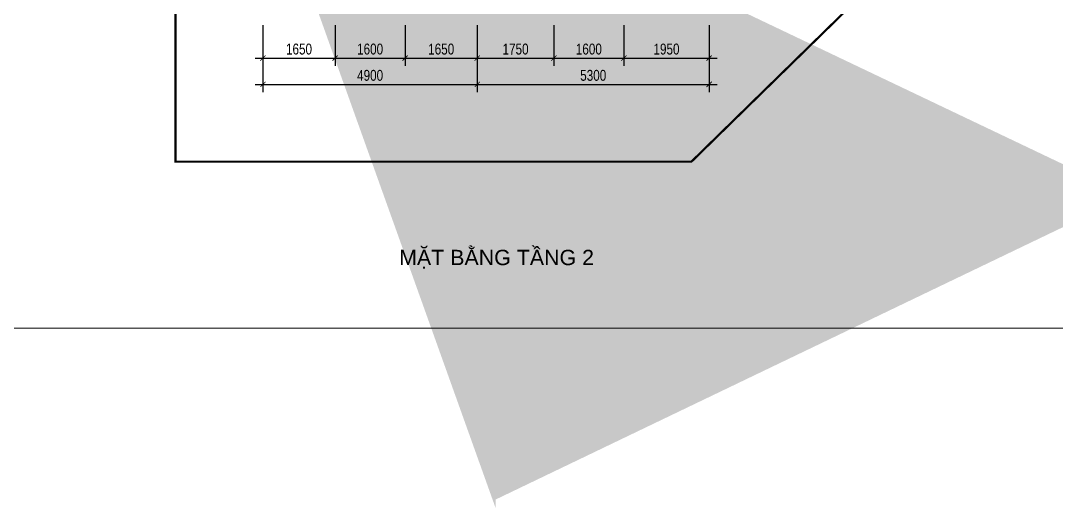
# Model space of a CAD drawing. Header units: millimetres. Extents: x 33748 to 451939, y -263262 to 62681.
# Drawn here: x 202985 to 226657, y -33760 to -22624 of the extents above; entities that cross this region are included whole.
import ezdxf
from ezdxf.enums import TextEntityAlignment as Align

# ---------------------------------------------------------------- set-up
doc = ezdxf.new("R2010")
doc.units = ezdxf.units.MM
doc.header["$PDMODE"] = 98
doc.linetypes.add('CENTER', pattern=[50.8, 31.75, -6.35, 6.35, -6.35])
doc.linetypes.add('HIDDEN', pattern=[0.375, 0.25, -0.125])
doc.layers.get('Defpoints').update_dxf_attribs({"color": 202, "lineweight": 13})
for name, color, linetype, lineweight in [('-RANH GIOI KHU DAT', 12, 'CENTER', 18), ('-TEXT', 7, 'Continuous', 15), ('-WALL', 4, 'Continuous', 35)]:
    doc.layers.add(name, color=color, linetype=linetype, lineweight=lineweight)
doc.layers.add('12. NET DIM', color=9, linetype='Continuous')
doc.styles.add('AVANH', font='', dxfattribs={"width": 0.8})
doc.styles.get("Standard").update_dxf_attribs({"font": 'arial.ttf'})
doc.styles.get('AVANH').set_extended_font_data('.VnAvantH')
doc.dimstyles.new('C_100A3', dxfattribs={"dimscale": 100, "dimtxt": 2.5, "dimasz": 1.2, "dimexe": 1.8, "dimexo": 0, "dimgap": 0.75, "dimtad": 1, "dimdec": 0, "dimzin": 0, "dimdsep": 46, "dimtxsty": 'AVANH', "dimblk": 'ARCHTICK', "dimcen": 0, "dimdle": 1.8, "dimclrd": 256, "dimclre": 256, "dimclrt": 7, "dimadec": 0, "dimazin": 0, "dimtfac": 0.0001, "dimtdec": 0, "dimtix": 1, "dimtmove": 2, "dimatfit": 3, "dimldrblk": 'ARCHTICK', "dimfxl": 1.8, "dimtolj": 1, "dimtzin": 0, "dimarcsym": 0})

# ---------------------------------------------------------------- blocks, each defined once
blk = doc.blocks.new('_ARCHTICK')
at = {"const_width": 0.15}
blk.add_lwpolyline([(-0.5, -0.5), (0.5, 0.5)], dxfattribs=at)
blk = doc.blocks.new('*D482')
at = {"layer": '12. NET DIM', "lineweight": -2, "transparency": 16777216}
for p, q in [((208522, -22723), (208522, -23657)), ((210172, -22723), (210172, -23657)), ((208342, -23477), (210352, -23477))]:
    blk.add_line(p, q, dxfattribs=at)
at = {"layer": 'Defpoints', "color": 0, "transparency": 16777216}
for p in [(208522, -22723), (210172, -22723), (210172, -23477)]:
    blk.add_point(p, dxfattribs=at)
at = {"layer": '12. NET DIM', "lineweight": -2, "transparency": 16777216, "xscale": 120, "yscale": 120, "zscale": 120, "rotation": 180}
blk.add_blockref('_ARCHTICK', (208522, -23477), dxfattribs=at)
at = {"layer": '12. NET DIM', "lineweight": -2, "transparency": 16777216, "xscale": 120, "yscale": 120, "zscale": 120}
blk.add_blockref('_ARCHTICK', (210172, -23477), dxfattribs=at)
at = {"layer": '12. NET DIM', "color": 7, "transparency": 16777216, "insert": (209347, -23273), "char_height": 250, "attachment_point": 5, "style": 'AVANH'}
blk.add_mtext('\\A1;1650', dxfattribs=at)
blk = doc.blocks.new('*D483')
at = {"layer": '12. NET DIM', "lineweight": -2, "transparency": 16777216}
for p, q in [((210172, -22723), (210172, -23657)), ((211772, -22723), (211772, -23657)), ((209992, -23477), (211952, -23477))]:
    blk.add_line(p, q, dxfattribs=at)
at = {"layer": 'Defpoints', "color": 0, "transparency": 16777216}
for p in [(210172, -22723), (211772, -22723), (211772, -23477)]:
    blk.add_point(p, dxfattribs=at)
at = {"layer": '12. NET DIM', "lineweight": -2, "transparency": 16777216, "xscale": 120, "yscale": 120, "zscale": 120, "rotation": 180}
blk.add_blockref('_ARCHTICK', (210172, -23477), dxfattribs=at)
at = {"layer": '12. NET DIM', "lineweight": -2, "transparency": 16777216, "xscale": 120, "yscale": 120, "zscale": 120}
blk.add_blockref('_ARCHTICK', (211772, -23477), dxfattribs=at)
at = {"layer": '12. NET DIM', "color": 7, "transparency": 16777216, "insert": (210972, -23273), "char_height": 250, "attachment_point": 5, "style": 'AVANH'}
blk.add_mtext('\\A1;1600', dxfattribs=at)
blk = doc.blocks.new('*D484')
at = {"layer": '12. NET DIM', "lineweight": -2, "transparency": 16777216}
for p, q in [((211772, -22723), (211772, -23657)), ((213422, -22723), (213422, -23657)), ((211592, -23477), (213602, -23477))]:
    blk.add_line(p, q, dxfattribs=at)
at = {"layer": 'Defpoints', "color": 0, "transparency": 16777216}
for p in [(211772, -22723), (213422, -22723), (213422, -23477)]:
    blk.add_point(p, dxfattribs=at)
at = {"layer": '12. NET DIM', "lineweight": -2, "transparency": 16777216, "xscale": 120, "yscale": 120, "zscale": 120, "rotation": 180}
blk.add_blockref('_ARCHTICK', (211772, -23477), dxfattribs=at)
at = {"layer": '12. NET DIM', "lineweight": -2, "transparency": 16777216, "xscale": 120, "yscale": 120, "zscale": 120}
blk.add_blockref('_ARCHTICK', (213422, -23477), dxfattribs=at)
at = {"layer": '12. NET DIM', "color": 7, "transparency": 16777216, "insert": (212597, -23273), "char_height": 250, "attachment_point": 5, "style": 'AVANH'}
blk.add_mtext('\\A1;1650', dxfattribs=at)
blk = doc.blocks.new('*D485')
at = {"layer": '12. NET DIM', "lineweight": -2, "transparency": 16777216}
for p, q in [((213422, -22723), (213422, -23657)), ((215172, -22723), (215172, -23657)), ((213242, -23477), (215352, -23477))]:
    blk.add_line(p, q, dxfattribs=at)
at = {"layer": 'Defpoints', "color": 0, "transparency": 16777216}
for p in [(213422, -22723), (215172, -22723), (215172, -23477)]:
    blk.add_point(p, dxfattribs=at)
at = {"layer": '12. NET DIM', "lineweight": -2, "transparency": 16777216, "xscale": 120, "yscale": 120, "zscale": 120, "rotation": 180}
blk.add_blockref('_ARCHTICK', (213422, -23477), dxfattribs=at)
at = {"layer": '12. NET DIM', "lineweight": -2, "transparency": 16777216, "xscale": 120, "yscale": 120, "zscale": 120}
blk.add_blockref('_ARCHTICK', (215172, -23477), dxfattribs=at)
at = {"layer": '12. NET DIM', "color": 7, "transparency": 16777216, "insert": (214297, -23273), "char_height": 250, "attachment_point": 5, "style": 'AVANH'}
blk.add_mtext('\\A1;1750', dxfattribs=at)
blk = doc.blocks.new('*D486')
at = {"layer": '12. NET DIM', "lineweight": -2, "transparency": 16777216}
for p, q in [((215172, -22723), (215172, -23657)), ((216772, -22723), (216772, -23657)), ((214992, -23477), (216952, -23477))]:
    blk.add_line(p, q, dxfattribs=at)
at = {"layer": 'Defpoints', "color": 0, "transparency": 16777216}
for p in [(215172, -22723), (216772, -22723), (216772, -23477)]:
    blk.add_point(p, dxfattribs=at)
at = {"layer": '12. NET DIM', "lineweight": -2, "transparency": 16777216, "xscale": 120, "yscale": 120, "zscale": 120, "rotation": 180}
blk.add_blockref('_ARCHTICK', (215172, -23477), dxfattribs=at)
at = {"layer": '12. NET DIM', "lineweight": -2, "transparency": 16777216, "xscale": 120, "yscale": 120, "zscale": 120}
blk.add_blockref('_ARCHTICK', (216772, -23477), dxfattribs=at)
at = {"layer": '12. NET DIM', "color": 7, "transparency": 16777216, "insert": (215972, -23273), "char_height": 250, "attachment_point": 5, "style": 'AVANH'}
blk.add_mtext('\\A1;1600', dxfattribs=at)
blk = doc.blocks.new('*D487')
at = {"layer": '12. NET DIM', "lineweight": -2, "transparency": 16777216}
for p, q in [((216772, -22723), (216772, -23657)), ((218722, -22723), (218722, -23657)), ((216592, -23477), (218902, -23477))]:
    blk.add_line(p, q, dxfattribs=at)
at = {"layer": 'Defpoints', "color": 0, "transparency": 16777216}
for p in [(216772, -22723), (218722, -22723), (218722, -23477)]:
    blk.add_point(p, dxfattribs=at)
at = {"layer": '12. NET DIM', "lineweight": -2, "transparency": 16777216, "xscale": 120, "yscale": 120, "zscale": 120, "rotation": 180}
blk.add_blockref('_ARCHTICK', (216772, -23477), dxfattribs=at)
at = {"layer": '12. NET DIM', "lineweight": -2, "transparency": 16777216, "xscale": 120, "yscale": 120, "zscale": 120}
blk.add_blockref('_ARCHTICK', (218722, -23477), dxfattribs=at)
at = {"layer": '12. NET DIM', "color": 7, "transparency": 16777216, "insert": (217747, -23273), "char_height": 250, "attachment_point": 5, "style": 'AVANH'}
blk.add_mtext('\\A1;1950', dxfattribs=at)
blk = doc.blocks.new('*D488')
at = {"layer": '12. NET DIM', "lineweight": -2, "transparency": 16777216}
for p, q in [((208522, -22723), (208522, -24257)), ((213422, -22723), (213422, -24257)), ((208342, -24077), (213602, -24077))]:
    blk.add_line(p, q, dxfattribs=at)
at = {"layer": 'Defpoints', "color": 0, "transparency": 16777216}
for p in [(208522, -22723), (213422, -22723), (213422, -24077)]:
    blk.add_point(p, dxfattribs=at)
at = {"layer": '12. NET DIM', "lineweight": -2, "transparency": 16777216, "xscale": 120, "yscale": 120, "zscale": 120, "rotation": 180}
blk.add_blockref('_ARCHTICK', (208522, -24077), dxfattribs=at)
at = {"layer": '12. NET DIM', "lineweight": -2, "transparency": 16777216, "xscale": 120, "yscale": 120, "zscale": 120}
blk.add_blockref('_ARCHTICK', (213422, -24077), dxfattribs=at)
at = {"layer": '12. NET DIM', "color": 7, "transparency": 16777216, "insert": (210972, -23873), "char_height": 250, "attachment_point": 5, "style": 'AVANH'}
blk.add_mtext('\\A1;4900', dxfattribs=at)
blk = doc.blocks.new('*D489')
at = {"layer": '12. NET DIM', "lineweight": -2, "transparency": 16777216}
for p, q in [((213422, -22723), (213422, -24257)), ((218722, -22723), (218722, -24257)), ((213242, -24077), (218902, -24077))]:
    blk.add_line(p, q, dxfattribs=at)
at = {"layer": 'Defpoints', "color": 0, "transparency": 16777216}
for p in [(213422, -22723), (218722, -22723), (218722, -24077)]:
    blk.add_point(p, dxfattribs=at)
at = {"layer": '12. NET DIM', "lineweight": -2, "transparency": 16777216, "xscale": 120, "yscale": 120, "zscale": 120, "rotation": 180}
blk.add_blockref('_ARCHTICK', (213422, -24077), dxfattribs=at)
at = {"layer": '12. NET DIM', "lineweight": -2, "transparency": 16777216, "xscale": 120, "yscale": 120, "zscale": 120}
blk.add_blockref('_ARCHTICK', (218722, -24077), dxfattribs=at)
at = {"layer": '12. NET DIM', "color": 7, "transparency": 16777216, "insert": (216072, -23873), "char_height": 250, "attachment_point": 5, "style": 'AVANH'}
blk.add_mtext('\\A1;5300', dxfattribs=at)

msp = doc.modelspace()

# ---------------------------------------------------------------- hatches: boundary and pattern name
at = {"layer": '-WALL'}
h = msp.add_hatch(color=256, dxfattribs=at)
h.dxf.hatch_style = 1
h.paths.add_polyline_path([(212542.5, -33559.6), (212542.5, -33759.6)], flags=16)
edge = h.paths.add_edge_path(flags=16)
edge.add_line((211441.6, -33759.6), (212542.5, -33759.6))
edge.add_line((211441.6, -33759.6), (212542.5, -33759.6))
edge = h.paths.add_edge_path()
edge.add_line((212542.8, -19109.5), (212542.8, -19809.5))
edge.add_line((213242.1, -22159.6), (213242.1, -20971.9))
edge.add_line((213242.1, -20971.9), (212542.8, -20971.9))
edge.add_line((212542.8, -20971.9), (212542.8, -19859.5))
edge.add_line((212542.8, -19859.5), (212442.4, -19859.5))
edge.add_line((212442.4, -19859.5), (212442.4, -21071.9))
edge.add_line((212442.4, -21071.9), (213141.8, -21071.9))
edge.add_line((213141.8, -21071.9), (213141.8, -22159.6))
edge.add_line((208542.1, -18959.6), (207042.2, -18959.6))
edge.add_line((207042.2, -18959.6), (207042.2, -22159.1))
edge.add_line((207042.2, -22159.1), (206842.4, -22159.1))
edge.add_line((206842.4, -22159.1), (206842.4, -18759.6))
edge.add_line((206842.4, -18759.6), (208542.1, -18759.6))
edge.add_line((208542.1, -18759.6), (208542.1, -18959.5))
edge.add_line((213842.5, -33759.6), (213842.5, -33559.6))
edge.add_line((242402.1, -19859.5), (242502.1, -19859.5))
edge.add_line((242502.1, -19859.5), (242502.4, -22159.5))
edge.add_line((242502.4, -22159.5), (243009.5, -22159.5))
edge.add_line((243009.5, -22159.5), (243009.5, -22259.5))
edge.add_line((243009.5, -22259.5), (241403, -22259.5))
edge.add_line((241403, -22259.5), (241403.3, -22358.2))
edge.add_line((241403.3, -22358.2), (241303.3, -22358.2))
edge.add_line((241303.3, -22358.2), (241303.3, -22159.5))
edge.add_line((241303.3, -22159.5), (242402.1, -22159.5))
edge.add_line((242402.1, -22159.5), (242401.8, -19859.5))
edge.add_line((241403, -23258.2), (241303.3, -23258.2))
edge.add_line((241303.3, -23258.2), (241303.3, -23909.5))
edge.add_line((241303.3, -23909.5), (237602.2, -23909.5))
edge.add_line((237602.2, -23909.5), (237602.1, -23059))
edge.add_line((237602.1, -23059), (237402.4, -23059))
edge.add_line((237402.4, -23059), (237402.3, -25959.4))
edge.add_line((237402.3, -25959.4), (237602, -25959.4))
edge.add_line((237602, -25959.4), (237602, -25709.4))
edge.add_line((237602, -25709.4), (237702, -25709.4))
edge.add_line((237702, -25709.4), (237702, -25609.4))
edge.add_line((237702, -25609.4), (237602, -25609.4))
edge.add_line((237602, -25609.4), (237602.2, -24009.5))
edge.add_line((237602.2, -24009.5), (241303.2, -24009.5))
edge.add_line((241303.2, -24009.5), (241303, -25609.5))
edge.add_line((241303, -25609.5), (238502, -25609.5))
edge.add_line((238502, -25609.5), (238502, -25709.5))
edge.add_line((238502, -25709.5), (241303, -25709.5))
edge.add_line((241303, -25709.5), (241303, -25809.5))
edge.add_line((241303, -25809.5), (241403, -25809.5))
edge.add_line((241403, -25809.5), (241402.7, -23258.2))
edge.add_line((237402.2, -27959.2), (237602.2, -27959.2))
edge.add_line((237602.2, -27959.2), (237602.2, -28859.9))
edge.add_line((237602.2, -28859.9), (241302.9, -28859.9))
edge.add_line((241302.9, -28859.9), (241303, -26709.5))
edge.add_line((241303, -26709.5), (241403, -26709.5))
edge.add_line((241403, -26709.5), (241402.9, -28859.9))
edge.add_line((241402.9, -28859.9), (241530.8, -28859.9))
edge.add_line((241530.8, -28859.9), (241530.8, -28959.9))
edge.add_line((241530.8, -28959.9), (241402.9, -28959.9))
edge.add_line((241402.9, -28959.9), (241402.9, -29559.9))
edge.add_line((241402.9, -29559.9), (241302.9, -29559.9))
edge.add_line((241302.9, -29559.9), (241302.9, -28959.9))
edge.add_line((241302.9, -28959.9), (237602.3, -28959.9))
edge.add_line((237602.3, -28959.9), (237602.6, -33559.5))
edge.add_line((237602.6, -33559.5), (239202, -33559.5))
edge.add_line((239202, -33559.5), (239202, -33759.5))
edge.add_line((239202, -33759.5), (237402.9, -33759.5))
edge.add_line((237402.9, -33759.5), (237402.5, -27959.2))
edge.add_line((242902.8, -33759.5), (242902.8, -33559.5))

# ---------------------------------------------------------------- linework, layer by layer
at = {"layer": '-RANH GIOI KHU DAT', "linetype": 'HIDDEN', "ltscale": 10, "const_width": 50}
msp.add_lwpolyline([(206522, -5844.8), (223780.5, -5844.8), (223431.5, -20846.1), (218315.2, -25844.8), (206522, -25844.8), (206522, -5844.8)], dxfattribs=at)
at = {"layer": 'Defpoints'}
msp.add_lwpolyline([(226907.2, -29645.1), (226907.2, 3618.9), (179867.2, 3618.9), (179867.2, -29645.1)], close=True, dxfattribs=at)

# ---------------------------------------------------------------- texts
at = {"layer": '-TEXT', "color": 4}
msp.add_text('MẶT BẰNG TẦNG 2', height=350, dxfattribs=at).set_placement((213862.4, -28206.6), align=Align.CENTER)

# ---------------------------------------------------------------- dimensions: what is measured, and where the dimension line sits
at = {"layer": '12. NET DIM'}
for base, p1, p2, picture, middle in [((210172, -23477.4), (208522, -22723.2), (210172, -22723.2), '*D482', (209347, -23273.1)), ((213421.7, -24077.4), (208522, -22723.2), (213421.7, -22723.2), '*D488', (210971.8, -23873.1)), ((211771.7, -23477.4), (210172, -22723.2), (211771.7, -22723.2), '*D483', (210971.8, -23273.1)), ((213421.7, -23477.4), (211771.7, -22723.2), (213421.7, -22723.2), '*D484', (212596.7, -23273.1)), ((215172, -23477.4), (213421.7, -22723.2), (215172, -22723.2), '*D485', (214296.8, -23273.1)), ((218722, -24077.4), (213421.7, -22723.2), (218722, -22723.2), '*D489', (216071.8, -23873.1)), ((216771.7, -23477.4), (215172, -22723.2), (216771.7, -22723.2), '*D486', (215971.8, -23273.1)), ((218722, -23477.4), (216771.7, -22723.2), (218722, -22723.2), '*D487', (217746.8, -23273.1))]:
    dim = msp.add_linear_dim(base=base, p1=p1, p2=p2, dimstyle='C_100A3', dxfattribs=at)
    dim.commit()
    dim.dimension.update_dxf_attribs({"geometry": picture, "text_midpoint": middle})

doc.saveas('drawing.dxf')
